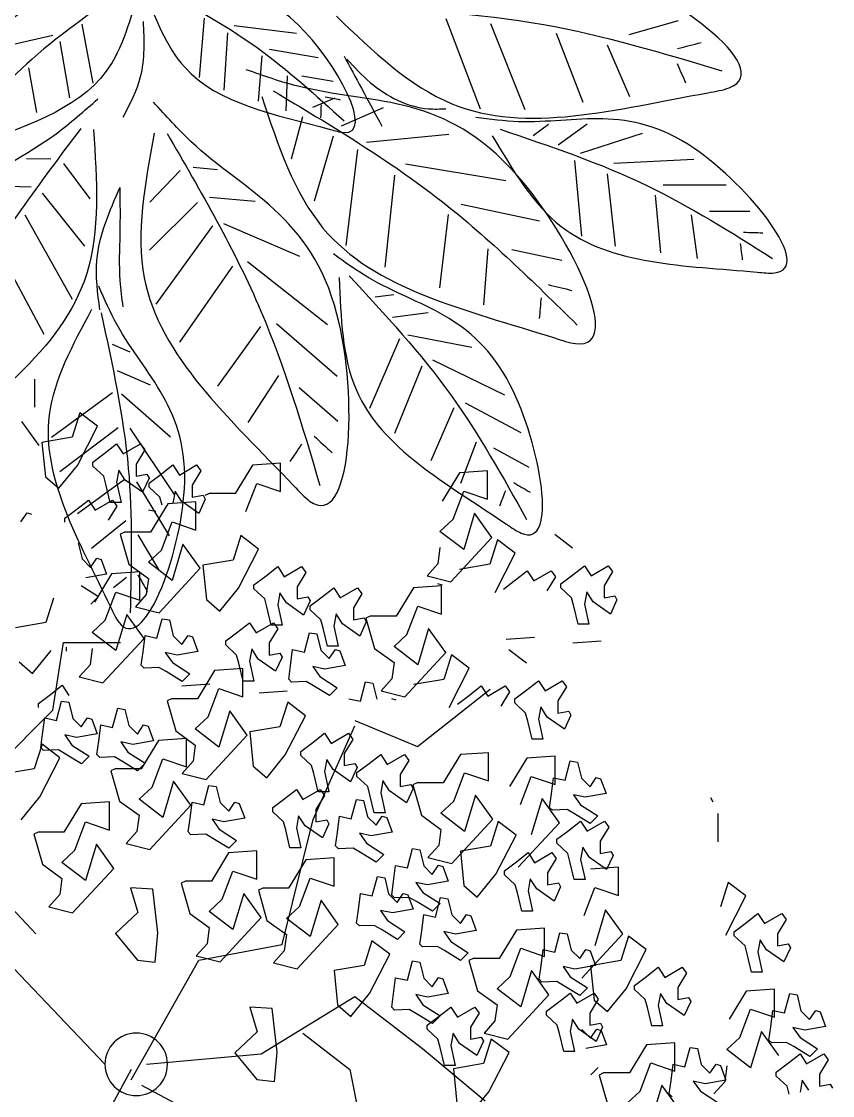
# Model space of a CAD drawing. Header units: metres. Extents: x -1655 to 449, y 40 to 361.
# Drawn here: x 98.515 to 99.061, y 53.517 to 54.24 of the extents above; entities that cross this region are included whole.
import ezdxf

# ---------------------------------------------------------------- set-up
doc = ezdxf.new("R2010")
doc.units = ezdxf.units.M
doc.header["$MEASUREMENT"] = 0
doc.layers.add('paisajismo', color=7, linetype='Continuous')

# ---------------------------------------------------------------- blocks, each defined once
blk = doc.blocks.new('A$C67B00017')
at = {"layer": 'paisajismo', "color": 153}
for p, q in [((0.6616, 2.1404), (0.6613, 2.0766)), ((0.7033, 2.103), (0.7029, 2.0031)), ((0.6563, 2.0473), (0.5868, 2.0569)), ((0.7438, 2.0514), (0.7375, 1.9248)), ((0.9638, 2.0266), (0.9416, 1.9484)), ((0.6873, 1.9901), (0.596, 1.9987)), ((0.7851, 1.9696), (0.7535, 1.8714)), ((0.9254, 1.9142), (0.8435, 1.9498)), ((0.7212, 1.9143), (0.6064, 1.927)), ((0.7424, 1.8625), (0.6225, 1.8736)), ((0.8001, 1.8826), (0.7668, 1.8365)), ((0.9439, 1.8334), (0.8348, 1.8753)), ((0.5838, 1.8422), (0.6008, 1.7627)), ((0.6459, 1.807), (0.6723, 1.6825)), ((0.7991, 1.8213), (0.7816, 1.7966)), ((0.2557, 1.7905), (0.286, 1.7343)), ((0.3102, 1.7777), (0.3576, 1.6897)), ((0.9594, 1.7289), (0.823, 1.7838)), ((0.3704, 1.7517), (0.4255, 1.6375)), ((0.7102, 1.7537), (0.7366, 1.5944)), ((0.6024, 1.7249), (0.5134, 1.7181)), ((0.2956, 1.7062), (0.23, 1.6814)), ((0.9676, 1.6581), (0.8244, 1.7128)), ((0.4458, 1.6996), (0.4652, 1.5983)), ((0.3502, 1.6708), (0.2659, 1.6347)), ((0.6565, 1.6621), (0.5405, 1.6481)), ((0.7836, 1.663), (0.771, 1.5323)), ((0.4162, 1.6205), (0.3094, 1.5767)), ((0.5007, 1.6304), (0.4935, 1.574)), ((0.4596, 1.5851), (0.349, 1.5375)), ((0.5291, 1.5761), (0.5255, 1.546)), ((0.7191, 1.577), (0.5729, 1.5617)), ((0.8259, 1.5588), (0.7969, 1.4925)), ((0.7595, 1.5182), (0.6073, 1.4996)), ((0.3283, 1.4869), (0.3816, 1.4255)), ((0.3997, 1.486), (0.483, 1.3898)), ((0.8412, 1.4823), (0.8261, 1.4469)), ((0.4817, 1.4705), (0.5818, 1.3438)), ((0.7808, 1.4797), (0.6776, 1.4496)), ((0.8677, 1.4794), (0.8762, 1.4298)), ((0.9051, 1.4561), (0.9184, 1.3785)), ((0.8116, 1.4311), (0.7442, 1.4131)), ((0.5898, 1.4266), (0.6419, 1.3061)), ((0.9435, 1.4216), (0.9559, 1.3226)), ((0.8763, 1.4065), (0.8211, 1.4045)), ((0.4013, 1.3932), (0.3266, 1.3442)), ((0.479, 1.3644), (0.3842, 1.2961)), ((0.9081, 1.3664), (0.8362, 1.3606)), ((0.6772, 1.3558), (0.6838, 1.2838)), ((0.5749, 1.3201), (0.4543, 1.2361)), ((0.9447, 1.3123), (0.854, 1.3064)), ((0.7276, 1.2962), (0.7314, 1.2579)), ((0.6387, 1.2881), (0.5145, 1.1983)), ((0.6759, 1.2648), (0.6001, 1.1885)), ((0.9681, 1.2749), (0.8737, 1.2672)), ((0.2124, 1.2283), (0.3179, 1.1578)), ((0.7264, 1.2371), (0.6761, 1.1888)), ((0.1473, 1.2201), (0.2329, 1.1683)), ((0.3038, 1.2217), (0.3719, 1.1442)), ((0.0938, 1.2034), (0.1485, 1.1704)), ((0.3862, 1.1899), (0.4086, 1.1377)), ((0.171, 1.1511), (0.1271, 1.0964)), ((0.236, 1.1483), (0.1818, 1.0744)), ((0.4383, 1.1576), (0.4505, 1.1299)), ((0.3185, 1.1385), (0.2487, 1.0465)), ((0.3738, 1.13), (0.3028, 1.0329)), ((0.7373, 1.0519), (0.6817, 1.094)), ((0.9583, 1.0813), (0.8651, 1.0985)), ((0.6904, 1.0185), (0.6062, 1.0854)), ((0.6561, 0.991), (0.5223, 1.0656)), ((0.9311, 1.0465), (0.8415, 1.0615)), ((0.7454, 0.9933), (0.7447, 1.0319)), ((0.9189, 0.9379), (0.9412, 1.0351)), ((0.5966, 0.9517), (0.467, 1.0211)), ((0.8893, 0.9964), (0.8183, 1.0095)), ((0.7023, 0.9282), (0.7005, 1.0006))]:
    blk.add_line(p, q, dxfattribs=at)
for points in [[(0.7816, 1.732), (0.6378, 1.8412), (0.5652, 2.1519), (0.564, 2.1792), (0.7617, 2.0516), (0.8038, 1.7733), (0.8102, 1.706)], [(0.9709, 1.4847), (0.8322, 1.6678), (0.8496, 2.0736), (0.8574, 2.1076), (1.0562, 1.8834), (1.0124, 1.5277), (0.9971, 1.4429)], [(0.7918, 1.7442), (0.7021, 1.9779), (0.587, 2.1762)], [(0.6285, 2.1305), (0.6277, 2.1607)], [(0.6107, 2.1251), (0.5847, 2.1284)], [(0.9876, 1.4962), (0.9578, 1.8134), (0.8846, 2.096)], [(0.9198, 2.0257), (0.9293, 2.0631)], [(0.8962, 2.0252), (0.8655, 2.0382)], [(0.8435, 1.3665), (0.6352, 1.4635), (0.4609, 1.8304), (0.4519, 1.864), (0.7324, 1.7588), (0.86, 1.4239), (0.8862, 1.3418)], [(0.8529, 1.3844), (0.6782, 1.6509), (0.4814, 1.8666)], [(0.5454, 1.8208), (0.5362, 1.8583)], [(0.5565, 1.4893), (0.378, 1.5164), (0.1656, 1.7545), (0.1514, 1.7778), (0.3861, 1.7604), (0.5562, 1.5362), (0.594, 1.4801)], [(0.5247, 1.8094), (0.4915, 1.8064)], [(0.2314, 1.7659), (0.2162, 1.7921)], [(0.5596, 1.5049), (0.369, 1.6672), (0.1731, 1.7863)], [(0.2183, 1.7527), (0.1939, 1.7432)], [(0.7856, 1.1959), (0.5563, 1.1802), (0.2264, 1.4171), (0.2023, 1.4422), (0.4987, 1.4857), (0.7723, 1.2542), (0.8348, 1.195)], [(1.0225, 1.19), (0.9212, 1.3589), (0.805, 1.497)], [(0.8434, 1.4672), (0.8387, 1.4905)], [(0.305, 1.4496), (0.2789, 1.478)], [(0.7851, 1.2162), (0.5033, 1.3651), (0.2268, 1.4587)], [(0.8304, 1.4606), (0.8098, 1.4596)], [(0.2924, 1.4296), (0.2647, 1.411)], [(0.5059, 1.0967), (0.3384, 1.0294), (0.0345, 1.1266), (0.0104, 1.1396), (0.2215, 1.2438), (0.4819, 1.137), (0.5429, 1.1079)], [(0.0854, 1.1699), (0.059, 1.1848)], [(1.0159, 1.1717), (0.8837, 1.1198), (0.7622, 0.9001), (0.7554, 0.8797), (0.9324, 0.9339), (1.0239, 1.1356), (1.0431, 1.1852)], [(0.5007, 1.1117), (0.2541, 1.1548), (0.0248, 1.1578)], [(1.021, 1.1602), (0.9031, 1.0025), (0.7734, 0.877)], [(0.0808, 1.1519), (0.0647, 1.1313)], [(0.7912, 1.0997), (0.5617, 1.0885), (0.2618, 0.8145), (0.2408, 0.7868), (0.5403, 0.7784), (0.7848, 1.0403), (0.84, 1.1065)], [(0.7931, 1.0795), (0.5308, 0.8987), (0.2671, 0.7733)]]:
    blk.add_spline(points, degree=3, dxfattribs=at)
at = {"layer": 'paisajismo', "color": 210}
for points in [[(0.9029, 1.5015), (0.8659, 1.5385), (0.8243, 1.6308), (0.8243, 1.6585)], [(0.9075, 1.4969), (0.8567, 1.5246), (0.7966, 1.5569)], [(0.6996, 1.1414), (0.5841, 1.1045), (0.5056, 1.1091)], [(0.6996, 1.1414), (0.6257, 1.1414), (0.5518, 1.1414), (0.5102, 1.1461)]]:
    blk.add_spline(points, degree=3, dxfattribs=at)
at = {"layer": 'paisajismo', "color": 123}
blk.add_spline([(1.0163, 1.1792), (0.89, 1.2442), (0.7915, 1.4751), (0.7868, 1.4961), (0.9574, 1.4242), (1.0279, 1.2142), (1.042, 1.1629)], degree=3, dxfattribs=at)
at = {"layer": 'paisajismo', "color": 210, "end_tangent": (0.950778, -0.309872)}
blk.add_spline([(0.9629, 1.1784), (0.8751, 1.1738), (0.8105, 1.1461)], degree=3, dxfattribs=at)
blk = doc.blocks.new('A$C78ED2221')
at = {"layer": 'paisajismo', "color": 86}
for p, q in [((1.3266, 2.6002), (1.3185, 2.6046)), ((1.3225, 2.5788), (1.3266, 2.6002)), ((1.3748, 2.596), (1.3467, 2.5788)), ((1.3667, 2.5529), (1.3868, 2.5874)), ((1.3868, 2.5874), (1.3748, 2.596)), ((1.4416, 2.5906), (1.4343, 2.5492)), ((1.4706, 2.5798), (1.4416, 2.5906)), ((1.3467, 2.5788), (1.3225, 2.5788)), ((1.397, 2.5744), (1.3818, 2.5592)), ((1.4192, 2.5399), (1.397, 2.5744)), ((1.4552, 2.5588), (1.4732, 2.5711)), ((1.4732, 2.5711), (1.4706, 2.5798)), ((1.3145, 2.5573), (1.3346, 2.5443)), ((1.3868, 2.54), (1.3667, 2.5529)), ((1.3818, 2.5592), (1.4013, 2.5275)), ((1.4343, 2.5492), (1.4394, 2.5259)), ((1.4723, 2.5417), (1.4552, 2.5588)), ((1.3346, 2.5443), (1.3104, 2.54)), ((1.3667, 2.5142), (1.3868, 2.54)), ((1.4013, 2.5275), (1.4095, 2.5131)), ((1.4394, 2.5259), (1.4192, 2.5399)), ((1.5043, 2.534), (1.4723, 2.5417)), ((1.5067, 2.5194), (1.5043, 2.534)), ((1.3065, 2.5185), (1.3225, 2.5142)), ((1.3225, 2.5142), (1.3426, 2.4927)), ((1.3506, 2.4927), (1.3667, 2.5142)), ((1.4095, 2.5131), (1.4085, 2.4837)), ((1.4682, 2.5093), (1.5067, 2.5194)), ((1.4732, 2.4859), (1.4682, 2.5093)), ((1.598, 2.5207), (1.5699, 2.5078)), ((1.5699, 2.5078), (1.5939, 2.4734)), ((1.606, 2.5164), (1.598, 2.5207)), ((1.602, 2.495), (1.606, 2.5164)), ((1.6542, 2.5121), (1.6261, 2.495)), ((1.6461, 2.4691), (1.6662, 2.5036)), ((1.6662, 2.5036), (1.6542, 2.5121)), ((1.3426, 2.4927), (1.3506, 2.4927)), ((1.3834, 2.4976), (1.4315, 2.4631)), ((1.4085, 2.4837), (1.4142, 2.478)), ((1.4142, 2.478), (1.4408, 2.4819)), ((1.4408, 2.4819), (1.4732, 2.4859)), ((1.4596, 2.489), (1.5159, 2.489)), ((1.4758, 2.4416), (1.4596, 2.489)), ((1.5159, 2.489), (1.5119, 2.433)), ((1.6261, 2.495), (1.602, 2.495)), ((1.4315, 2.4631), (1.3592, 2.4416)), ((1.5899, 2.4561), (1.5498, 2.4648)), ((1.5498, 2.4648), (1.5498, 2.4433)), ((1.614, 2.4605), (1.5899, 2.4561)), ((1.5939, 2.4734), (1.614, 2.4605)), ((1.6662, 2.4561), (1.6461, 2.4691)), ((1.5498, 2.4433), (1.5859, 2.4347)), ((1.6461, 2.4304), (1.6662, 2.4561)), ((1.5119, 2.433), (1.4557, 2.3986)), ((1.5859, 2.4347), (1.602, 2.4304)), ((1.602, 2.4304), (1.6221, 2.4088)), ((1.6234, 2.3921), (1.7013, 2.4323)), ((1.6301, 2.4088), (1.6461, 2.4304)), ((1.7013, 2.4323), (1.7281, 2.3969)), ((1.6221, 2.4088), (1.6301, 2.4088)), ((1.7281, 2.3969), (1.6793, 2.3814)), ((1.3123, 2.3415), (1.2901, 2.376)), ((1.3347, 2.3921), (1.3274, 2.3508)), ((1.3637, 2.3814), (1.3347, 2.3921)), ((1.3663, 2.3727), (1.3637, 2.3814)), ((1.809, 2.3772), (1.8652, 2.3772)), ((1.3483, 2.3604), (1.3663, 2.3727)), ((1.3654, 2.3433), (1.3483, 2.3604)), ((1.8969, 2.3619), (1.8889, 2.3662)), ((1.3325, 2.3274), (1.3123, 2.3415)), ((1.3274, 2.3508), (1.3325, 2.3274)), ((1.3974, 2.3356), (1.3654, 2.3433)), ((1.3998, 2.321), (1.3974, 2.3356)), ((1.3612, 2.3108), (1.3998, 2.321)), ((1.3663, 2.2875), (1.3612, 2.3108)), ((1.4911, 2.3223), (1.463, 2.3094)), ((1.463, 2.3094), (1.487, 2.275)), ((1.4991, 2.318), (1.4911, 2.3223)), ((1.4951, 2.2965), (1.4991, 2.318)), ((1.5473, 2.3137), (1.5192, 2.2965)), ((1.5593, 2.3051), (1.5473, 2.3137)), ((1.2765, 2.2991), (1.3246, 2.2647)), ((1.3689, 2.2431), (1.3527, 2.2905)), ((1.3527, 2.2905), (1.409, 2.2905)), ((1.409, 2.2905), (1.405, 2.2345)), ((1.5192, 2.2965), (1.4951, 2.2965)), ((1.5392, 2.2706), (1.5593, 2.3051)), ((1.3016, 2.2852), (1.3073, 2.2796)), ((1.3073, 2.2796), (1.3339, 2.2835)), ((1.3339, 2.2835), (1.3663, 2.2875)), ((1.487, 2.275), (1.5071, 2.262)), ((1.5593, 2.2577), (1.5392, 2.2706)), ((1.3246, 2.2647), (1.2523, 2.2431)), ((1.4429, 2.2664), (1.4429, 2.2449)), ((1.483, 2.2577), (1.4429, 2.2664)), ((1.5071, 2.262), (1.483, 2.2577)), ((1.5392, 2.2319), (1.5593, 2.2577)), ((1.405, 2.2345), (1.3488, 2.2002)), ((1.4429, 2.2449), (1.479, 2.2363)), ((1.479, 2.2363), (1.4951, 2.2319)), ((1.4951, 2.2319), (1.5152, 2.2104)), ((1.5165, 2.1936), (1.5944, 2.2338)), ((1.5232, 2.2104), (1.5392, 2.2319)), ((1.5944, 2.2338), (1.6212, 2.1984)), ((1.5152, 2.2104), (1.5232, 2.2104)), ((1.4709, 2.1566), (1.5165, 2.1936)), ((1.5374, 2.1056), (1.6258, 2.1874)), ((1.5724, 2.1829), (1.5621, 2.123)), ((1.6212, 2.1984), (1.5724, 2.1829)), ((1.6258, 2.1874), (1.6739, 2.1529)), ((1.7182, 2.1314), (1.7021, 2.1788)), ((1.7021, 2.1788), (1.7583, 2.1788)), ((1.782, 2.1678), (1.7538, 2.1548)), ((1.7583, 2.1788), (1.7543, 2.1228)), ((1.79, 2.1634), (1.782, 2.1678)), ((1.7859, 2.142), (1.79, 2.1634)), ((2.2905, 2.1755), (2.2624, 2.1626)), ((2.2624, 2.1626), (2.2865, 2.1282)), ((2.2985, 2.1712), (2.2905, 2.1755)), ((2.2945, 2.1497), (2.2985, 2.1712)), ((2.3468, 2.1669), (2.3186, 2.1497)), ((2.3587, 2.1583), (2.3468, 2.1669)), ((1.4046, 2.1546), (1.3973, 2.1133)), ((1.4336, 2.1438), (1.4046, 2.1546)), ((1.4398, 2.147), (1.4116, 2.1341)), ((1.4362, 2.1351), (1.4336, 2.1438)), ((1.4478, 2.1427), (1.4398, 2.147)), ((1.4437, 2.1213), (1.4478, 2.1427)), ((1.494, 2.1299), (1.4709, 2.1566)), ((1.508, 2.1299), (1.496, 2.1384)), ((1.6739, 2.1529), (1.6017, 2.1314)), ((1.7538, 2.1548), (1.7779, 2.1205)), ((1.8101, 2.142), (1.7859, 2.142)), ((1.8382, 2.1592), (1.8101, 2.142)), ((1.8301, 2.1161), (1.8502, 2.1506)), ((1.8502, 2.1506), (1.8382, 2.1592)), ((1.905, 2.1538), (1.8977, 2.1124)), ((1.9341, 2.143), (1.905, 2.1538)), ((1.9367, 2.1343), (1.9341, 2.143)), ((2.2084, 2.1438), (2.2044, 2.0878)), ((2.3186, 2.1497), (2.2945, 2.1497)), ((2.3386, 2.1239), (2.3587, 2.1583)), ((1.4116, 2.1341), (1.4357, 2.0997)), ((1.4182, 2.1228), (1.4362, 2.1351)), ((1.4353, 2.1057), (1.4182, 2.1228)), ((1.4679, 2.1213), (1.4437, 2.1213)), ((1.4879, 2.0954), (1.508, 2.1299)), ((1.5621, 2.123), (1.494, 2.1299)), ((1.5182, 2.1169), (1.503, 2.1016)), ((1.5405, 2.0823), (1.5182, 2.1169)), ((1.5628, 2.133), (1.5555, 2.0917)), ((1.5919, 2.1223), (1.5628, 2.133)), ((1.5945, 2.1135), (1.5919, 2.1223)), ((1.662, 2.1099), (1.7182, 2.1314)), ((1.7779, 2.1205), (1.798, 2.1075)), ((1.8604, 2.1376), (1.8452, 2.1224)), ((1.8452, 2.1224), (1.8647, 2.0907)), ((1.8827, 2.1031), (1.8604, 2.1376)), ((1.9186, 2.122), (1.9367, 2.1343)), ((1.9357, 2.1049), (1.9186, 2.122)), ((2.2423, 2.1196), (2.2423, 2.0981)), ((2.2824, 2.1109), (2.2423, 2.1196)), ((2.2865, 2.1282), (2.3066, 2.1153)), ((2.3587, 2.1109), (2.3386, 2.1239)), ((1.4357, 2.0997), (1.4558, 2.0868)), ((1.508, 2.0824), (1.4879, 2.0954)), ((1.503, 2.1016), (1.5225, 2.07)), ((1.5764, 2.1013), (1.5945, 2.1135)), ((1.5935, 2.0842), (1.5764, 2.1013)), ((1.7738, 2.1032), (1.7337, 2.1119)), ((1.7337, 2.1119), (1.7337, 2.0903)), ((1.798, 2.1075), (1.7738, 2.1032)), ((1.8502, 2.1032), (1.8301, 2.1161)), ((1.8301, 2.0774), (1.8502, 2.1032)), ((1.9028, 2.0891), (1.8827, 2.1031)), ((1.8977, 2.1124), (1.9028, 2.0891)), ((1.9678, 2.0972), (1.9357, 2.1049)), ((1.9702, 2.0826), (1.9678, 2.0972)), ((2.2423, 2.0981), (2.2784, 2.0895)), ((2.3066, 2.1153), (2.2824, 2.1109)), ((2.3386, 2.0851), (2.3587, 2.1109)), ((1.4316, 2.0824), (1.3915, 2.0911)), ((1.3915, 2.0911), (1.3915, 2.0696)), ((1.4558, 2.0868), (1.4316, 2.0824)), ((1.4879, 2.0567), (1.508, 2.0824)), ((1.5606, 2.0683), (1.5405, 2.0823)), ((1.5555, 2.0917), (1.5606, 2.0683)), ((1.6256, 2.0764), (1.5935, 2.0842)), ((1.628, 2.0619), (1.6256, 2.0764)), ((1.7337, 2.0903), (1.7699, 2.0817)), ((1.7699, 2.0817), (1.7859, 2.0774)), ((1.7859, 2.0774), (1.806, 2.0559)), ((1.814, 2.0559), (1.8301, 2.0774)), ((1.8647, 2.0907), (1.873, 2.0763)), ((1.873, 2.0763), (1.872, 2.0469)), ((1.9316, 2.0725), (1.9702, 2.0826)), ((2.0614, 2.0839), (2.0333, 2.071)), ((2.0694, 2.0796), (2.0614, 2.0839)), ((2.0654, 2.0581), (2.0694, 2.0796)), ((2.1177, 2.0753), (2.0895, 2.0581)), ((2.1296, 2.0667), (2.1177, 2.0753)), ((2.2784, 2.0895), (2.2945, 2.0851)), ((2.2945, 2.0851), (2.3146, 2.0636)), ((2.3226, 2.0636), (2.3386, 2.0851)), ((2.3938, 2.087), (2.4206, 2.0516)), ((1.5894, 2.0517), (1.628, 2.0619)), ((1.7192, 2.0632), (1.6911, 2.0503)), ((1.7272, 2.0589), (1.7192, 2.0632)), ((1.7232, 2.0374), (1.7272, 2.0589)), ((1.7755, 2.0546), (1.7473, 2.0374)), ((1.7584, 1.979), (1.8468, 2.0608)), ((1.7874, 2.046), (1.7755, 2.0546)), ((1.806, 2.0559), (1.814, 2.0559)), ((1.8468, 2.0608), (1.8949, 2.0263)), ((1.9366, 2.0491), (1.9316, 2.0725)), ((2.0333, 2.071), (2.0574, 2.0366)), ((2.0895, 2.0581), (2.0654, 2.0581)), ((2.1096, 2.0323), (2.1296, 2.0667)), ((2.3364, 2.0529), (2.3083, 2.0357)), ((2.3146, 2.0636), (2.3226, 2.0636)), ((2.3484, 2.0443), (2.3364, 2.0529)), ((1.5809, 2.0314), (1.6371, 2.0314)), ((1.597, 1.984), (1.5809, 2.0314)), ((1.5944, 2.0284), (1.5894, 2.0517)), ((1.6371, 2.0314), (1.6331, 1.9754)), ((1.6911, 2.0503), (1.7152, 2.0159)), ((1.7473, 2.0374), (1.7232, 2.0374)), ((1.7674, 2.0115), (1.7874, 2.046)), ((1.872, 2.0469), (1.8776, 2.0412)), ((1.8776, 2.0412), (1.9042, 2.0451)), ((1.9042, 2.0451), (1.9366, 2.0491)), ((1.9231, 2.0522), (1.9793, 2.0522)), ((1.9392, 2.0048), (1.9231, 2.0522)), ((1.9793, 2.0522), (1.9753, 1.9962)), ((2.0574, 2.0366), (2.0775, 2.0237)), ((2.1296, 2.0193), (2.1096, 2.0323)), ((2.3283, 2.0098), (2.3484, 2.0443)), ((1.562, 2.0244), (1.5944, 2.0284)), ((1.7152, 2.0159), (1.7353, 2.0029)), ((1.7874, 1.9986), (1.7674, 2.0115)), ((1.8949, 2.0263), (1.8227, 2.0048)), ((2.0533, 2.0193), (2.0132, 2.028)), ((2.0132, 2.028), (2.0132, 2.0065)), ((2.0775, 2.0237), (2.0533, 2.0193)), ((2.1096, 1.9935), (2.1296, 2.0193)), ((2.2155, 2.0112), (2.2116, 1.9552)), ((1.7111, 1.9986), (1.671, 2.0073)), ((1.671, 2.0073), (1.671, 1.9858)), ((1.7353, 2.0029), (1.7111, 1.9986)), ((1.7674, 1.9728), (1.7874, 1.9986)), ((1.883, 1.9833), (1.9392, 2.0048)), ((1.9753, 1.9962), (1.9191, 1.9618)), ((2.0132, 2.0065), (2.0493, 1.9979)), ((2.0493, 1.9979), (2.0654, 1.9935)), ((2.0654, 1.9935), (2.0855, 1.972)), ((2.0935, 1.972), (2.1096, 1.9935)), ((2.1647, 1.9954), (2.1915, 1.96)), ((2.3484, 1.9969), (2.3283, 2.0098)), ((2.3283, 1.9711), (2.3484, 1.9969)), ((1.5408, 1.9626), (1.597, 1.984)), ((1.6331, 1.9754), (1.5769, 1.9411)), ((1.671, 1.9858), (1.7071, 1.9772)), ((1.7071, 1.9772), (1.7232, 1.9728)), ((1.7232, 1.9728), (1.7433, 1.9513)), ((1.7446, 1.9345), (1.8225, 1.9747)), ((1.7513, 1.9513), (1.7674, 1.9728)), ((1.8225, 1.9747), (1.8494, 1.9393)), ((2.0855, 1.972), (2.0935, 1.972)), ((2.3056, 1.9328), (2.3835, 1.973)), ((2.3122, 1.9496), (2.3283, 1.9711)), ((2.3835, 1.973), (2.4103, 1.9376)), ((1.3115, 1.9205), (1.3894, 1.9607)), ((1.7433, 1.9513), (1.7513, 1.9513)), ((2.1073, 1.9613), (2.0792, 1.9441)), ((2.0992, 1.9183), (2.1193, 1.9527)), ((2.1193, 1.9527), (2.1073, 1.9613)), ((1.5769, 1.9411), (1.5769, 1.8894)), ((1.6991, 1.8975), (1.7446, 1.9345)), ((1.7655, 1.8465), (1.8539, 1.9283)), ((1.8494, 1.9393), (1.8005, 1.9238)), ((1.8539, 1.9283), (1.9021, 1.8938)), ((2.4149, 1.9266), (2.463, 1.8921)), ((1.2659, 1.8835), (1.3115, 1.9205)), ((1.3972, 1.7885), (1.2935, 1.9129)), ((1.3674, 1.9099), (1.3571, 1.8499)), ((1.4158, 1.8837), (1.4198, 1.9051)), ((1.9302, 1.9197), (1.9864, 1.9197)), ((1.9463, 1.8722), (1.9302, 1.9197)), ((1.9864, 1.9197), (1.9825, 1.8637)), ((1.9987, 1.7781), (2.1127, 1.9232)), ((2.1193, 1.9053), (2.0992, 1.9183)), ((2.0992, 1.8795), (2.1193, 1.9053)), ((2.4911, 1.918), (2.5473, 1.918)), ((2.5072, 1.8706), (2.4911, 1.918)), ((2.5473, 1.918), (2.5434, 1.862)), ((1.3837, 1.8966), (1.4078, 1.8622)), ((1.4399, 1.8837), (1.4158, 1.8837)), ((1.4681, 1.9009), (1.4399, 1.8837)), ((1.4599, 1.8578), (1.48, 1.8923)), ((1.48, 1.8923), (1.4681, 1.9009)), ((1.5728, 1.8808), (1.5126, 1.898)), ((1.5769, 1.8894), (1.5728, 1.8808)), ((1.6327, 1.8955), (1.6254, 1.8542)), ((1.6617, 1.8847), (1.6327, 1.8955)), ((1.6643, 1.876), (1.6617, 1.8847)), ((1.9021, 1.8938), (1.8298, 1.8722)), ((2.463, 1.8921), (2.3907, 1.8706)), ((1.4078, 1.8622), (1.4279, 1.8492)), ((1.5881, 1.8793), (1.5729, 1.8641)), ((1.5729, 1.8641), (1.5924, 1.8324)), ((1.6103, 1.8448), (1.5881, 1.8793)), ((1.6463, 1.8637), (1.6643, 1.876)), ((1.6634, 1.8466), (1.6463, 1.8637)), ((1.8298, 1.8722), (1.8659, 1.8249)), ((1.8901, 1.8508), (1.9463, 1.8722)), ((1.9825, 1.8637), (1.9262, 1.8293)), ((2.0765, 1.8412), (2.1544, 1.8814)), ((2.0831, 1.858), (2.0992, 1.8795)), ((2.1544, 1.8814), (2.1812, 1.846)), ((2.451, 1.8491), (2.5072, 1.8706)), ((2.5434, 1.862), (2.4871, 1.8276)), ((1.3571, 1.8499), (1.289, 1.8568)), ((1.4037, 1.8449), (1.3636, 1.8536)), ((1.3636, 1.8536), (1.3636, 1.832)), ((1.4279, 1.8492), (1.4037, 1.8449)), ((1.48, 1.8449), (1.4599, 1.8578)), ((1.4599, 1.8191), (1.48, 1.8449)), ((1.5069, 1.8396), (1.4997, 1.7983)), ((1.536, 1.8289), (1.5069, 1.8396)), ((1.6305, 1.8308), (1.6103, 1.8448)), ((1.6254, 1.8542), (1.6305, 1.8308)), ((1.7305, 1.8396), (1.7232, 1.7983)), ((1.7776, 1.7991), (1.7655, 1.8465)), ((1.8659, 1.8249), (1.8901, 1.8508)), ((2.4269, 1.8232), (2.451, 1.8491)), ((1.3636, 1.832), (1.3997, 1.8235)), ((1.3997, 1.8235), (1.4158, 1.8191)), ((1.4158, 1.8191), (1.4359, 1.7976)), ((1.4439, 1.7976), (1.4599, 1.8191)), ((1.4624, 1.8234), (1.4471, 1.8082)), ((1.4846, 1.7889), (1.4624, 1.8234)), ((1.5206, 1.8078), (1.5386, 1.8201)), ((1.5386, 1.8201), (1.536, 1.8289)), ((1.5924, 1.8324), (1.6006, 1.818)), ((1.6006, 1.818), (1.5996, 1.7886)), ((1.6592, 1.8142), (1.6978, 1.8243)), ((1.7081, 1.7889), (1.6859, 1.8234)), ((1.8017, 1.8207), (1.7776, 1.7991)), ((1.8338, 1.8249), (1.8017, 1.8207)), ((1.862, 1.7862), (1.8338, 1.8249)), ((1.9262, 1.8293), (1.9262, 1.7776)), ((2.1858, 1.835), (2.2339, 1.8005)), ((2.2782, 1.779), (2.262, 1.8264)), ((2.262, 1.8264), (2.3183, 1.8264)), ((2.3183, 1.8264), (2.3143, 1.7704)), ((1.4359, 1.7976), (1.4439, 1.7976)), ((1.4471, 1.8082), (1.4666, 1.7766)), ((1.4997, 1.7983), (1.5047, 1.7749)), ((1.5376, 1.7907), (1.5206, 1.8078)), ((1.6643, 1.7908), (1.6592, 1.8142)), ((1.6707, 1.8082), (1.6902, 1.7766)), ((1.7232, 1.7983), (1.7283, 1.7749)), ((1.7612, 1.7907), (1.7441, 1.8078)), ((2.2339, 1.8005), (2.1616, 1.779)), ((1.5009, 1.6538), (1.3972, 1.7885)), ((1.4666, 1.7766), (1.4749, 1.7621)), ((1.5047, 1.7749), (1.4846, 1.7889)), ((1.5697, 1.783), (1.5376, 1.7907)), ((1.5721, 1.7685), (1.5697, 1.783)), ((1.5996, 1.7886), (1.6053, 1.7829)), ((1.6053, 1.7829), (1.6319, 1.7868)), ((1.6319, 1.7868), (1.6643, 1.7908)), ((1.6902, 1.7766), (1.6984, 1.7621)), ((1.7283, 1.7749), (1.7081, 1.7889)), ((1.7932, 1.783), (1.7612, 1.7907)), ((1.7956, 1.7685), (1.7932, 1.783)), ((1.9222, 1.769), (1.862, 1.7862)), ((1.9262, 1.7776), (1.9222, 1.769)), ((2.0505, 1.6538), (1.9987, 1.7781)), ((2.2219, 1.7575), (2.2782, 1.779)), ((1.4749, 1.7621), (1.4739, 1.7327)), ((1.5385, 1.7349), (1.5335, 1.7583)), ((1.63, 1.7535), (1.6148, 1.7383)), ((1.6522, 1.719), (1.63, 1.7535)), ((1.6746, 1.7697), (1.6673, 1.7284)), ((1.7037, 1.759), (1.6746, 1.7697)), ((1.6984, 1.7621), (1.6974, 1.7327)), ((1.7063, 1.7502), (1.7037, 1.759)), ((1.7571, 1.7583), (1.7956, 1.7685)), ((1.7621, 1.7349), (1.7571, 1.7583)), ((1.9149, 1.7698), (1.8867, 1.7568)), ((1.8867, 1.7568), (1.9108, 1.7224)), ((1.9229, 1.7654), (1.9149, 1.7698)), ((1.9188, 1.744), (1.9229, 1.7654)), ((1.9711, 1.7612), (1.943, 1.744)), ((1.9831, 1.7526), (1.9711, 1.7612)), ((2.1978, 1.7317), (2.2219, 1.7575)), ((2.3143, 1.7704), (2.2581, 1.736)), ((1.4739, 1.7327), (1.4795, 1.727)), ((1.5061, 1.7309), (1.5385, 1.7349)), ((1.6148, 1.7383), (1.6343, 1.7067)), ((1.6882, 1.738), (1.7063, 1.7502)), ((1.7053, 1.7209), (1.6882, 1.738)), ((1.6974, 1.7327), (1.7031, 1.727)), ((1.7297, 1.7309), (1.7621, 1.7349)), ((1.943, 1.744), (1.9188, 1.744)), ((1.963, 1.7181), (1.9831, 1.7526)), ((2.2581, 1.736), (2.2581, 1.6843)), ((1.4795, 1.727), (1.5061, 1.7309)), ((1.5071, 1.683), (1.585, 1.7232)), ((1.585, 1.7232), (1.6118, 1.6878)), ((1.6673, 1.7284), (1.6724, 1.705)), ((1.7031, 1.727), (1.7297, 1.7309)), ((1.7373, 1.7131), (1.7053, 1.7209)), ((1.7397, 1.6986), (1.7373, 1.7131)), ((1.7837, 1.7116), (1.7685, 1.6964)), ((1.806, 1.6771), (1.7837, 1.7116)), ((1.8283, 1.7278), (1.821, 1.6865)), ((1.8574, 1.7171), (1.8283, 1.7278)), ((1.9067, 1.7052), (1.8666, 1.7139)), ((1.8666, 1.7139), (1.8666, 1.6923)), ((1.9108, 1.7224), (1.9309, 1.7095)), ((1.9831, 1.7052), (1.963, 1.7181)), ((1.6343, 1.7067), (1.6426, 1.6923)), ((1.6426, 1.6923), (1.6415, 1.6628)), ((1.7012, 1.6884), (1.7397, 1.6986)), ((1.7685, 1.6964), (1.788, 1.6648)), ((1.8419, 1.696), (1.86, 1.7083)), ((1.859, 1.679), (1.8419, 1.696)), ((1.8666, 1.6923), (1.9028, 1.6837)), ((1.9309, 1.7095), (1.9067, 1.7052)), ((1.963, 1.6794), (1.9831, 1.7052)), ((2.254, 1.6757), (2.1938, 1.6929)), ((1.3557, 1.6434), (1.2002, 1.6745)), ((1.4615, 1.646), (1.5071, 1.683)), ((1.563, 1.6723), (1.5527, 1.6124)), ((1.6118, 1.6878), (1.563, 1.6723)), ((1.7062, 1.6651), (1.7012, 1.6884)), ((1.8261, 1.6631), (1.806, 1.6771)), ((1.821, 1.6865), (1.8261, 1.6631)), ((1.8911, 1.6712), (1.859, 1.679)), ((1.8935, 1.6567), (1.8911, 1.6712)), ((1.9028, 1.6837), (1.9188, 1.6794)), ((1.9188, 1.6794), (1.9389, 1.6578)), ((1.9469, 1.6578), (1.963, 1.6794)), ((2.2467, 1.6765), (2.2186, 1.6635)), ((2.2547, 1.6721), (2.2467, 1.6765)), ((2.2506, 1.6507), (2.2547, 1.6721)), ((2.2581, 1.6843), (2.254, 1.6757)), ((2.3029, 1.6679), (2.2748, 1.6507)), ((2.3149, 1.6593), (2.3029, 1.6679)), ((1.3869, 1.4672), (1.5009, 1.6538)), ((1.6415, 1.6628), (1.6472, 1.6572)), ((1.6472, 1.6572), (1.6738, 1.661)), ((1.6738, 1.661), (1.7062, 1.6651)), ((1.788, 1.6648), (1.7963, 1.6504)), ((1.7963, 1.6504), (1.7952, 1.6209)), ((1.8549, 1.6465), (1.8935, 1.6567)), ((1.8599, 1.6231), (1.8549, 1.6465)), ((1.9568, 1.658), (1.9287, 1.645)), ((1.9389, 1.6578), (1.9469, 1.6578)), ((1.9648, 1.6536), (1.9568, 1.658)), ((1.9607, 1.6322), (1.9648, 1.6536)), ((2.013, 1.6494), (1.9849, 1.6322)), ((2.025, 1.6408), (2.013, 1.6494)), ((2.2186, 1.6635), (2.2426, 1.6292)), ((2.2748, 1.6507), (2.2506, 1.6507)), ((2.2948, 1.6248), (2.3149, 1.6593)), ((1.4283, 1.5501), (1.3557, 1.6434)), ((1.4846, 1.6193), (1.4615, 1.646)), ((1.9287, 1.645), (1.9527, 1.6107)), ((1.9849, 1.6322), (1.9607, 1.6322)), ((2.0049, 1.6063), (2.025, 1.6408)), ((2.1602, 1.6345), (2.1529, 1.5932)), ((2.1892, 1.6238), (2.1602, 1.6345)), ((2.2426, 1.6292), (2.2627, 1.6162)), ((1.5527, 1.6124), (1.4846, 1.6193)), ((1.7206, 1.6122), (1.7768, 1.6122)), ((1.7367, 1.5648), (1.7206, 1.6122)), ((1.7768, 1.6122), (1.7729, 1.5562)), ((1.7952, 1.6209), (1.8009, 1.6152)), ((1.8009, 1.6152), (1.8275, 1.6191)), ((1.8275, 1.6191), (1.8599, 1.6231)), ((1.9527, 1.6107), (1.9728, 1.5977)), ((2.025, 1.5934), (2.0049, 1.6063)), ((2.1156, 1.6183), (2.1003, 1.6031)), ((2.1378, 1.5838), (2.1156, 1.6183)), ((2.1738, 1.6028), (2.1918, 1.615)), ((2.1918, 1.615), (2.1892, 1.6238)), ((2.1985, 1.6206), (2.1985, 1.599)), ((2.2386, 1.6119), (2.1985, 1.6206)), ((2.2627, 1.6162), (2.2386, 1.6119)), ((2.3149, 1.6119), (2.2948, 1.6248)), ((2.2948, 1.5861), (2.3149, 1.6119)), ((1.845, 1.6021), (1.8169, 1.5891)), ((1.8169, 1.5891), (1.8409, 1.5548)), ((1.853, 1.5977), (1.845, 1.6021)), ((1.849, 1.5763), (1.853, 1.5977)), ((1.9012, 1.5935), (1.8731, 1.5763)), ((1.8931, 1.5504), (1.9132, 1.5849)), ((1.9132, 1.5849), (1.9012, 1.5935)), ((1.9487, 1.5934), (1.9086, 1.6021)), ((1.9086, 1.6021), (1.9086, 1.5805)), ((1.9728, 1.5977), (1.9487, 1.5934)), ((2.0049, 1.5676), (2.025, 1.5934)), ((2.1003, 1.6031), (2.1198, 1.5715)), ((2.1579, 1.5698), (2.1378, 1.5838)), ((2.1529, 1.5932), (2.1579, 1.5698)), ((2.1908, 1.5857), (2.1738, 1.6028)), ((2.2229, 1.5779), (2.1908, 1.5857)), ((2.1985, 1.599), (2.2346, 1.5904)), ((2.2346, 1.5904), (2.2506, 1.5861)), ((2.2506, 1.5861), (2.2707, 1.5646)), ((2.2788, 1.5646), (2.2948, 1.5861)), ((1.6805, 1.5434), (1.7367, 1.5648)), ((1.8731, 1.5763), (1.849, 1.5763)), ((1.9086, 1.5805), (1.9447, 1.5719)), ((1.9447, 1.5719), (1.9607, 1.5676)), ((1.9607, 1.5676), (1.9808, 1.5461)), ((1.9889, 1.5461), (2.0049, 1.5676)), ((2.1198, 1.5715), (2.1281, 1.5571)), ((2.1867, 1.5532), (2.2253, 1.5634)), ((2.2253, 1.5634), (2.2229, 1.5779)), ((2.2886, 1.5647), (2.2605, 1.5518)), ((2.2707, 1.5646), (2.2788, 1.5646)), ((2.2966, 1.5604), (2.2886, 1.5647)), ((1.7729, 1.5562), (1.7166, 1.5219)), ((1.8369, 1.5375), (1.7968, 1.5462)), ((1.7968, 1.5462), (1.7968, 1.5246)), ((1.861, 1.5418), (1.8369, 1.5375)), ((1.8409, 1.5548), (1.861, 1.5418)), ((1.9132, 1.5375), (1.8931, 1.5504)), ((1.9808, 1.5461), (1.9889, 1.5461)), ((1.9822, 1.5153), (2.0601, 1.5555)), ((2.0601, 1.5555), (2.0869, 1.5201)), ((2.1281, 1.5571), (2.1271, 1.5276)), ((2.1918, 1.5299), (2.1867, 1.5532)), ((2.2605, 1.5518), (2.2845, 1.5174)), ((2.2926, 1.5389), (2.2966, 1.5604)), ((2.3448, 1.5561), (2.3167, 1.5389)), ((2.3367, 1.513), (2.3568, 1.5475)), ((2.3568, 1.5475), (2.3448, 1.5561)), ((1.7166, 1.5219), (1.7166, 1.4702)), ((1.7968, 1.5246), (1.8329, 1.516)), ((1.8931, 1.5117), (1.9132, 1.5375)), ((2.0869, 1.5201), (2.0381, 1.5046)), ((2.1087, 1.519), (2.1047, 1.463)), ((2.1271, 1.5276), (2.1327, 1.522)), ((2.1327, 1.522), (2.1593, 1.5258)), ((2.1593, 1.5258), (2.1918, 1.5299)), ((2.3167, 1.5389), (2.2926, 1.5389)), ((1.8329, 1.516), (1.849, 1.5117)), ((1.849, 1.5117), (1.869, 1.4902)), ((1.8771, 1.4902), (1.8931, 1.5117)), ((1.9366, 1.4783), (1.9822, 1.5153)), ((2.0381, 1.5046), (2.0278, 1.4447)), ((2.1768, 1.5088), (2.1487, 1.4959)), ((2.1848, 1.5045), (2.1768, 1.5088)), ((2.1808, 1.483), (2.1848, 1.5045)), ((2.233, 1.5002), (2.2049, 1.483)), ((2.245, 1.4916), (2.233, 1.5002)), ((2.2404, 1.5088), (2.2404, 1.4873)), ((2.2805, 1.5001), (2.2404, 1.5088)), ((2.3046, 1.5044), (2.2805, 1.5001)), ((2.2845, 1.5174), (2.3046, 1.5044)), ((2.3568, 1.5001), (2.3367, 1.513)), ((2.3367, 1.4743), (2.3568, 1.5001)), ((2.5064, 1.5058), (2.5626, 1.5058)), ((2.5225, 1.4584), (2.5064, 1.5058)), ((2.5626, 1.5058), (2.5587, 1.4498)), ((1.7126, 1.4616), (1.6524, 1.4788)), ((1.869, 1.4902), (1.8771, 1.4902)), ((1.9597, 1.4516), (1.9366, 1.4783)), ((2.1487, 1.4959), (2.1728, 1.4615)), ((2.2049, 1.483), (2.1808, 1.483)), ((2.2249, 1.4571), (2.245, 1.4916)), ((2.2404, 1.4873), (2.2765, 1.4787)), ((2.2765, 1.4787), (2.2926, 1.4743)), ((1.3661, 1.2392), (1.3869, 1.4672)), ((1.5699, 1.3853), (1.6583, 1.4671)), ((1.6583, 1.4671), (1.7064, 1.4327)), ((1.7166, 1.4702), (1.7126, 1.4616)), ((1.7346, 1.4585), (1.7908, 1.4585)), ((1.7507, 1.4111), (1.7346, 1.4585)), ((1.7908, 1.4585), (1.7868, 1.4025)), ((2.1728, 1.4615), (2.1929, 1.4485)), ((2.245, 1.4442), (2.2249, 1.4571)), ((2.2926, 1.4743), (2.3127, 1.4528)), ((2.314, 1.422), (2.3919, 1.4622)), ((2.3207, 1.4528), (2.3367, 1.4743)), ((2.3919, 1.4622), (2.4187, 1.4268)), ((2.4663, 1.437), (2.5225, 1.4584)), ((1.7064, 1.4327), (1.6342, 1.4111)), ((2.0216, 1.4392), (2.0698, 1.4047)), ((2.1286, 1.4529), (2.1286, 1.4314)), ((2.1687, 1.4442), (2.1286, 1.4529)), ((2.1929, 1.4485), (2.1687, 1.4442)), ((2.2249, 1.4184), (2.245, 1.4442)), ((2.3127, 1.4528), (2.3207, 1.4528)), ((2.5587, 1.4498), (2.5024, 1.4154)), ((1.8117, 1.4182), (1.7965, 1.403)), ((1.8339, 1.3837), (1.8117, 1.4182)), ((2.0979, 1.4306), (2.1541, 1.4306)), ((2.114, 1.3832), (2.0979, 1.4306)), ((2.1286, 1.4314), (2.1647, 1.4228)), ((2.1541, 1.4306), (2.1501, 1.3746)), ((2.1647, 1.4228), (2.1808, 1.4184)), ((2.1808, 1.4184), (2.2009, 1.3969)), ((2.2089, 1.3969), (2.2249, 1.4184)), ((2.2684, 1.385), (2.314, 1.422)), ((2.3699, 1.4114), (2.3596, 1.3514)), ((2.4187, 1.4268), (2.3699, 1.4114)), ((2.5024, 1.4154), (2.5024, 1.3638)), ((1.6342, 1.4111), (1.6703, 1.3638)), ((1.6945, 1.3897), (1.7507, 1.4111)), ((1.7868, 1.4025), (1.7306, 1.3682)), ((1.7965, 1.403), (1.8159, 1.3713)), ((2.0698, 1.4047), (1.9975, 1.3832)), ((2.2009, 1.3969), (2.2089, 1.3969)), ((1.3246, 1.2289), (1.2417, 1.3843)), ((1.582, 1.338), (1.5699, 1.3853)), ((1.6703, 1.3638), (1.6945, 1.3897)), ((1.8159, 1.3713), (1.8242, 1.3569)), ((2.0578, 1.3617), (2.114, 1.3832)), ((2.1501, 1.3746), (2.0939, 1.3402)), ((2.2915, 1.3583), (2.2684, 1.385)), ((1.606, 1.3596), (1.582, 1.338)), ((1.6382, 1.3638), (1.606, 1.3596)), ((1.6663, 1.3251), (1.6382, 1.3638)), ((1.7306, 1.3682), (1.7306, 1.3165)), ((1.9453, 1.3101), (1.9332, 1.3574)), ((2.1226, 1.3653), (2.1187, 1.3093)), ((2.3596, 1.3514), (2.2915, 1.3583)), ((2.491, 1.3559), (2.4629, 1.343)), ((2.4991, 1.3516), (2.491, 1.3559)), ((2.495, 1.3301), (2.4991, 1.3516)), ((2.5024, 1.3638), (2.4984, 1.3552)), ((2.5473, 1.3473), (2.5192, 1.3301)), ((2.5593, 1.3387), (2.5473, 1.3473)), ((1.7935, 1.2456), (1.8819, 1.3274)), ((1.8819, 1.3274), (1.93, 1.2929)), ((1.9694, 1.3316), (1.9453, 1.3101)), ((2.0296, 1.2971), (2.0015, 1.3359)), ((2.0939, 1.3402), (2.0939, 1.2886)), ((2.1881, 1.3411), (2.1808, 1.2998)), ((2.2171, 1.3304), (2.1881, 1.3411)), ((2.2197, 1.3216), (2.2171, 1.3304)), ((2.265, 1.2641), (2.3535, 1.3459)), ((2.3535, 1.3459), (2.4016, 1.3114)), ((2.4458, 1.2899), (2.4297, 1.3373)), ((2.4297, 1.3373), (2.4859, 1.3373)), ((2.4629, 1.343), (2.487, 1.3086)), ((2.4859, 1.3373), (2.482, 1.2813)), ((2.5192, 1.3301), (2.495, 1.3301)), ((2.5392, 1.3043), (2.5593, 1.3387)), ((1.7265, 1.3079), (1.6663, 1.3251)), ((1.7306, 1.3165), (1.7265, 1.3079)), ((1.9581, 1.3188), (2.0144, 1.3188)), ((1.9743, 1.2714), (1.9581, 1.3188)), ((2.0144, 1.3188), (2.0104, 1.2628)), ((2.1435, 1.3249), (2.1283, 1.3097)), ((2.1283, 1.3097), (2.1478, 1.2781)), ((2.1657, 1.2904), (2.1435, 1.3249)), ((2.2017, 1.3093), (2.2197, 1.3216)), ((2.2188, 1.2922), (2.2017, 1.3093)), ((2.4016, 1.3114), (2.3293, 1.2899)), ((2.487, 1.3086), (2.5071, 1.2957)), ((2.5593, 1.2913), (2.5392, 1.3043)), ((1.93, 1.2929), (1.8577, 1.2714)), ((2.0898, 1.28), (2.0296, 1.2971)), ((2.0939, 1.2886), (2.0898, 1.28)), ((2.1859, 1.2764), (2.1657, 1.2904)), ((2.1808, 1.2998), (2.1859, 1.2764)), ((2.2508, 1.2845), (2.2188, 1.2922)), ((2.2532, 1.27), (2.2508, 1.2845)), ((2.3293, 1.2899), (2.3654, 1.2426)), ((2.3896, 1.2685), (2.4458, 1.2899)), ((2.5071, 1.2957), (2.4829, 1.2913)), ((2.5392, 1.2655), (2.5593, 1.2913)), ((1.8577, 1.2714), (1.8939, 1.2241)), ((1.918, 1.25), (1.9743, 1.2714)), ((2.0104, 1.2628), (1.9542, 1.2284)), ((2.1478, 1.2781), (2.156, 1.2636)), ((2.156, 1.2636), (2.155, 1.2342)), ((2.2146, 1.2598), (2.2532, 1.27)), ((2.2771, 1.2168), (2.265, 1.2641)), ((2.3654, 1.2426), (2.3896, 1.2685)), ((2.482, 1.2813), (2.4257, 1.2469)), ((2.479, 1.2699), (2.495, 1.2655)), ((2.495, 1.2655), (2.5151, 1.244)), ((2.5231, 1.244), (2.5392, 1.2655)), ((1.5693, 1.2559), (1.6277, 1.2615)), ((1.5737, 1.2209), (1.5693, 1.2559)), ((1.6277, 1.2615), (1.7148, 1.2517)), ((1.7148, 1.2517), (1.7175, 1.2074)), ((1.8056, 1.1983), (1.7935, 1.2456)), ((1.8939, 1.2241), (1.918, 1.25)), ((2.01, 1.2527), (2.0027, 1.2114)), ((2.039, 1.242), (2.01, 1.2527)), ((2.0416, 1.2332), (2.039, 1.242)), ((2.2197, 1.2364), (2.2146, 1.2598)), ((2.3334, 1.2426), (2.3012, 1.2383)), ((2.3615, 1.2039), (2.3334, 1.2426)), ((2.4257, 1.2469), (2.4257, 1.1953)), ((2.4696, 1.2428), (2.4672, 1.2574)), ((2.533, 1.2441), (2.5048, 1.2312)), ((2.5151, 1.244), (2.5231, 1.244)), ((2.541, 1.2398), (2.533, 1.2441)), ((1.6265, 1.1774), (1.5737, 1.2209)), ((1.6683, 1.2216), (1.6265, 1.1774)), ((1.7175, 1.2074), (1.6683, 1.2216)), ((1.8296, 1.2198), (1.8056, 1.1983)), ((1.8618, 1.2241), (1.8296, 1.2198)), ((1.8899, 1.1854), (1.8618, 1.2241)), ((1.9654, 1.2365), (1.9502, 1.2213)), ((1.9502, 1.2213), (1.9696, 1.1897)), ((1.9542, 1.2284), (1.9542, 1.1768)), ((1.9876, 1.202), (1.9654, 1.2365)), ((2.0236, 1.2209), (2.0416, 1.2332)), ((2.0407, 1.2039), (2.0236, 1.2209)), ((2.1253, 1.1523), (2.2137, 1.2341)), ((2.155, 1.2342), (2.1607, 1.2285)), ((2.1607, 1.2285), (2.1873, 1.2324)), ((2.1873, 1.2324), (2.2197, 1.2364)), ((2.2137, 1.2341), (2.2618, 1.1997)), ((2.3012, 1.2383), (2.2771, 1.2168)), ((2.3061, 1.1781), (2.29, 1.2255)), ((2.29, 1.2255), (2.3462, 1.2255)), ((2.3462, 1.2255), (2.3422, 1.1695)), ((2.5048, 1.2312), (2.5289, 1.1968)), ((2.5369, 1.2184), (2.541, 1.2398)), ((2.5892, 1.2355), (2.5611, 1.2184)), ((2.5811, 1.1925), (2.6012, 1.227)), ((2.6012, 1.227), (2.5892, 1.2355)), ((1.3557, 1.2081), (1.1069, 1.0734)), ((2.0078, 1.188), (1.9876, 1.202)), ((2.0027, 1.2114), (2.0078, 1.188)), ((2.0727, 1.1961), (2.0407, 1.2039)), ((2.2618, 1.1997), (2.1896, 1.1781)), ((2.4217, 1.1867), (2.3615, 1.2039)), ((2.5611, 1.2184), (2.5369, 1.2184)), ((1.9501, 1.1682), (1.8899, 1.1854)), ((1.9542, 1.1768), (1.9501, 1.1682)), ((1.9696, 1.1897), (1.9779, 1.1753)), ((2.0365, 1.1714), (2.0751, 1.1816)), ((2.0751, 1.1816), (2.0727, 1.1961)), ((2.2061, 1.0734), (2.2061, 1.1874)), ((2.2499, 1.1567), (2.3061, 1.1781)), ((2.4257, 1.1953), (2.4217, 1.1867)), ((2.4774, 1.1797), (2.4493, 1.1625)), ((2.4894, 1.1711), (2.4774, 1.1797)), ((2.5249, 1.1795), (2.4847, 1.1882)), ((2.4847, 1.1882), (2.4847, 1.1667)), ((2.549, 1.1839), (2.5249, 1.1795)), ((2.5289, 1.1968), (2.549, 1.1839)), ((2.6012, 1.1795), (2.5811, 1.1925)), ((2.5811, 1.1538), (2.6012, 1.1795)), ((1.3661, 1.1563), (1.5839, 0.949)), ((1.6677, 1.0919), (1.7561, 1.1737)), ((1.7561, 1.1737), (1.8043, 1.1392)), ((1.9779, 1.1753), (1.9769, 1.1458)), ((2.0416, 1.1481), (2.0365, 1.1714)), ((2.3422, 1.1695), (2.286, 1.1351)), ((2.3418, 1.1594), (2.3345, 1.1181)), ((2.3708, 1.1487), (2.3418, 1.1594)), ((2.4693, 1.1366), (2.4894, 1.1711)), ((2.4847, 1.1667), (2.5209, 1.1581)), ((2.5209, 1.1581), (2.5369, 1.1538)), ((1.9769, 1.1458), (1.9826, 1.1402)), ((1.9826, 1.1402), (2.0091, 1.144)), ((2.0091, 1.144), (2.0416, 1.1481)), ((2.024, 1.1409), (2.0167, 1.0996)), ((2.053, 1.1302), (2.024, 1.1409)), ((2.2972, 1.1433), (2.282, 1.128)), ((2.3194, 1.1088), (2.2972, 1.1433)), ((2.3554, 1.1277), (2.3734, 1.14)), ((2.3734, 1.14), (2.3708, 1.1487)), ((2.4894, 1.1237), (2.4693, 1.1366)), ((2.5369, 1.1538), (2.557, 1.1322)), ((2.5584, 1.1015), (2.6363, 1.1417)), ((2.565, 1.1322), (2.5811, 1.1538)), ((2.6363, 1.1417), (2.6631, 1.1063)), ((1.9794, 1.1247), (1.9641, 1.1095)), ((2.0016, 1.0902), (1.9794, 1.1247)), ((2.0376, 1.1092), (2.0556, 1.1214)), ((2.0556, 1.1214), (2.053, 1.1302)), ((2.3725, 1.1106), (2.3554, 1.1277)), ((2.4693, 1.0979), (2.4894, 1.1237)), ((2.557, 1.1322), (2.565, 1.1322)), ((1.6798, 1.0446), (1.6677, 1.0919)), ((1.9641, 1.1095), (1.9836, 1.0779)), ((2.0167, 1.0996), (2.0217, 1.0762)), ((2.0546, 1.0921), (2.0376, 1.1092)), ((2.0867, 1.0843), (2.0546, 1.0921)), ((2.4045, 1.1029), (2.3725, 1.1106)), ((2.4533, 1.0763), (2.4693, 1.0979)), ((2.5128, 1.0644), (2.5584, 1.1015)), ((2.6143, 1.0908), (2.604, 1.0309)), ((2.6631, 1.1063), (2.6143, 1.0908)), ((1.736, 1.0704), (1.7039, 1.0661)), ((1.7642, 1.0317), (1.736, 1.0704)), ((1.8284, 1.0747), (1.8284, 1.0231)), ((1.9836, 1.0779), (1.9919, 1.0635)), ((2.0217, 1.0762), (2.0016, 1.0902)), ((2.0505, 1.0596), (2.0891, 1.0698)), ((2.0713, 1.0527), (2.2061, 1.0734)), ((2.0891, 1.0698), (2.0867, 1.0843)), ((2.1206, 1.0711), (2.1005, 1.084)), ((2.1005, 1.0453), (2.1206, 1.0711)), ((2.4452, 1.0763), (2.4533, 1.0763)), ((1.7039, 1.0661), (1.6798, 1.0446)), ((1.8984, 1.0263), (1.9762, 1.0664)), ((1.9572, 0.9387), (2.0713, 1.0527)), ((1.9762, 1.0664), (2.0031, 1.031)), ((1.9919, 1.0635), (1.9909, 1.034)), ((2.0556, 1.0363), (2.0505, 1.0596)), ((2.144, 1.0119), (2.1896, 1.0489)), ((2.2943, 1.0537), (2.2455, 1.0383)), ((2.5359, 1.0378), (2.5128, 1.0644)), ((1.8244, 1.0145), (1.7642, 1.0317)), ((2.0031, 1.031), (1.9542, 1.0156)), ((1.9909, 1.034), (1.9965, 1.0284)), ((1.9965, 1.0284), (2.0231, 1.0322)), ((2.0231, 1.0322), (2.0556, 1.0363)), ((2.0845, 1.0238), (2.1005, 1.0453)), ((2.2455, 1.0383), (2.2352, 0.9783)), ((2.604, 1.0309), (2.5359, 1.0378)), ((1.6258, 1.0189), (1.8435, 0.8116)), ((1.8284, 1.0231), (1.8244, 1.0145)), ((1.8528, 0.9892), (1.8984, 1.0263)), ((1.9542, 1.0156), (1.944, 0.9557)), ((2.0764, 1.0238), (2.0845, 1.0238)), ((2.1671, 0.9852), (2.144, 1.0119)), ((2.4641, 1.0011), (2.4615, 1.0098)), ((2.5978, 1.0254), (2.6459, 0.9909)), ((2.6741, 1.0168), (2.7303, 1.0168)), ((2.4461, 0.9888), (2.4641, 1.0011))]:
    blk.add_line(p, q, dxfattribs=at)
at = {"layer": 'paisajismo', "color": 64}
for p, q in [((1.3592, 2.4416), (1.3954, 2.3943)), ((1.4195, 2.4201), (1.4758, 2.4416)), ((1.3954, 2.3943), (1.4195, 2.4201)), ((1.3311, 2.39), (1.3071, 2.3685)), ((1.3633, 2.3943), (1.3311, 2.39)), ((1.3126, 2.2217), (1.3689, 2.2431)), ((1.2885, 2.1958), (1.3126, 2.2217)), ((1.3488, 2.2002), (1.3488, 2.1485)), ((1.3447, 2.1399), (1.2845, 2.1571)), ((1.3488, 2.1485), (1.3447, 2.1399)), ((1.36, 2.1384), (1.3448, 2.1232)), ((1.496, 2.1384), (1.4679, 2.1213)), ((1.3915, 2.0696), (1.4277, 2.061)), ((1.4277, 2.061), (1.4437, 2.0567)), ((1.4437, 2.0567), (1.4638, 2.0351)), ((1.4718, 2.0351), (1.4879, 2.0567)), ((1.5225, 2.07), (1.5308, 2.0556)), ((1.5308, 2.0556), (1.5298, 2.0261)), ((1.4162, 1.9583), (1.5046, 2.04)), ((1.4638, 2.0351), (1.4718, 2.0351)), ((1.5046, 2.04), (1.5527, 2.0056)), ((1.5298, 2.0261), (1.5354, 2.0205)), ((1.5354, 2.0205), (1.562, 2.0244)), ((1.5527, 2.0056), (1.4805, 1.984)), ((1.4805, 1.984), (1.5166, 1.9367)), ((1.3894, 1.9607), (1.4162, 1.9253)), ((1.4283, 1.9109), (1.4162, 1.9583)), ((1.5166, 1.9367), (1.5408, 1.9626)), ((1.4162, 1.9253), (1.3674, 1.9099)), ((1.4523, 1.9325), (1.4283, 1.9109)), ((1.4845, 1.9367), (1.4523, 1.9325)), ((1.5126, 1.898), (1.4845, 1.9367)), ((2.3265, 1.8448), (2.4149, 1.9266)), ((2.4103, 1.9376), (2.3614, 1.9221)), ((1.4118, 1.9095), (1.3837, 1.8966)), ((1.4198, 1.9051), (1.4118, 1.9095)), ((1.8005, 1.9238), (1.7903, 1.8639)), ((2.3614, 1.9221), (2.3512, 1.8622)), ((1.7222, 1.8708), (1.6991, 1.8975)), ((1.7903, 1.8639), (1.7222, 1.8708)), ((2.3907, 1.8706), (2.4269, 1.8232)), ((1.6954, 1.8389), (1.6634, 1.8466)), ((1.6978, 1.8243), (1.6954, 1.8389)), ((1.7596, 1.8289), (1.7305, 1.8396)), ((2.1812, 1.846), (2.1324, 1.8306)), ((2.3385, 1.7975), (2.3265, 1.8448)), ((1.6859, 1.8234), (1.6707, 1.8082)), ((1.7441, 1.8078), (1.7622, 1.8201)), ((1.7622, 1.8201), (1.7596, 1.8289)), ((2.0974, 1.7532), (2.1858, 1.835)), ((2.1324, 1.8306), (2.1221, 1.7706)), ((2.3231, 1.8184), (2.3205, 1.8272)), ((2.3626, 1.819), (2.3385, 1.7975)), ((2.3948, 1.8232), (2.3626, 1.819)), ((2.1616, 1.779), (2.1978, 1.7317)), ((1.5335, 1.7583), (1.5721, 1.7685)), ((2.094, 1.7268), (2.0914, 1.7356)), ((2.1094, 1.7059), (2.0974, 1.7532)), ((1.6724, 1.705), (1.6522, 1.719)), ((1.86, 1.7083), (1.8574, 1.7171)), ((2.1335, 1.7274), (2.1094, 1.7059)), ((2.1657, 1.7317), (2.1335, 1.7274)), ((2.1938, 1.6929), (2.1657, 1.7317)), ((2.1251, 1.6897), (2.093, 1.6975)), ((2.1275, 1.6752), (2.1251, 1.6897)), ((2.0889, 1.665), (2.1275, 1.6752)), ((1.8535, 1.5709), (2.0401, 1.6538)), ((2.0939, 1.6417), (2.0889, 1.665)), ((1.5559, 1.5391), (1.6443, 1.6208)), ((1.6443, 1.6208), (1.6925, 1.5864)), ((1.6925, 1.5864), (1.6202, 1.5648)), ((1.6046, 1.5087), (1.8535, 1.5709)), ((1.6202, 1.5648), (1.6563, 1.5175)), ((1.6563, 1.5175), (1.6805, 1.5434)), ((1.568, 1.4917), (1.5559, 1.5391)), ((1.3317, 1.4935), (1.3902, 1.499)), ((1.3902, 1.499), (1.4773, 1.4893)), ((1.5921, 1.5133), (1.568, 1.4917)), ((1.5735, 1.3429), (1.6046, 1.5087)), ((1.6242, 1.5175), (1.5921, 1.5133)), ((1.6524, 1.4788), (1.6242, 1.5175)), ((1.3361, 1.4585), (1.3317, 1.4935)), ((1.4773, 1.4893), (1.48, 1.4449)), ((1.389, 1.415), (1.3361, 1.4585)), ((1.4308, 1.4591), (1.389, 1.415)), ((1.48, 1.4449), (1.4308, 1.4591)), ((1.8563, 1.4344), (1.849, 1.393)), ((1.8853, 1.4236), (1.8563, 1.4344)), ((1.9332, 1.3574), (2.0216, 1.4392)), ((2.0278, 1.4447), (1.9597, 1.4516)), ((1.8699, 1.4026), (1.8879, 1.4149)), ((1.8879, 1.4149), (1.8853, 1.4236)), ((1.849, 1.393), (1.854, 1.3697)), ((1.887, 1.3855), (1.8699, 1.4026)), ((1.854, 1.3697), (1.8339, 1.3837)), ((1.919, 1.3778), (1.887, 1.3855)), ((1.9214, 1.3632), (1.919, 1.3778)), ((1.9975, 1.3832), (2.0336, 1.3359)), ((1.8242, 1.3569), (1.8232, 1.3275)), ((1.8828, 1.3531), (1.9214, 1.3632)), ((1.8879, 1.3297), (1.8828, 1.3531)), ((2.0336, 1.3359), (2.0578, 1.3617)), ((1.335, 1.2081), (1.5735, 1.3429)), ((1.8232, 1.3275), (1.8289, 1.3218)), ((1.8289, 1.3218), (1.8554, 1.3257)), ((1.8554, 1.3257), (1.8879, 1.3297)), ((2.0015, 1.3359), (1.9694, 1.3316)), ((2.1896, 1.1781), (2.2257, 1.1308)), ((1.8324, 1.1651), (1.8886, 1.1651)), ((1.8485, 1.1177), (1.8324, 1.1651)), ((1.8886, 1.1651), (1.8846, 1.1091)), ((2.2257, 1.1308), (2.2499, 1.1567)), ((1.8043, 1.1392), (1.732, 1.1177)), ((2.1374, 1.105), (2.1253, 1.1523)), ((1.732, 1.1177), (1.7681, 1.0704)), ((1.7923, 1.0963), (1.8485, 1.1177)), ((2.1614, 1.1266), (2.1374, 1.105)), ((2.1936, 1.1308), (2.1614, 1.1266)), ((1.7681, 1.0704), (1.7923, 1.0963)), ((1.8846, 1.1091), (1.8284, 1.0747)), ((2.1882, 1.0797), (2.1962, 1.0797))]:
    blk.add_line(p, q, dxfattribs=at)
at = {"layer": 'paisajismo', "color": 86}
blk.add_circle((1.3661, 1.2185), 0.0622, dxfattribs=at)

msp = doc.modelspace()

# ---------------------------------------------------------------- block references
at = {"color": 1, "rotation": 270}
for name, p, xscale, yscale, zscale in [('A$C67B00017', (98.09669, 53.83085), -0.4245304794960189, 0.4245304794960189, 0.4245304794960189), ('A$C78ED2221', (98.18025, 53.07561), -0.3381494434166233, 0.3381494434166233, 0.3381494434166233)]:
    msp.add_blockref(name, p, dxfattribs=dict(at, xscale=xscale, yscale=yscale, zscale=zscale))

doc.saveas('drawing.dxf')
